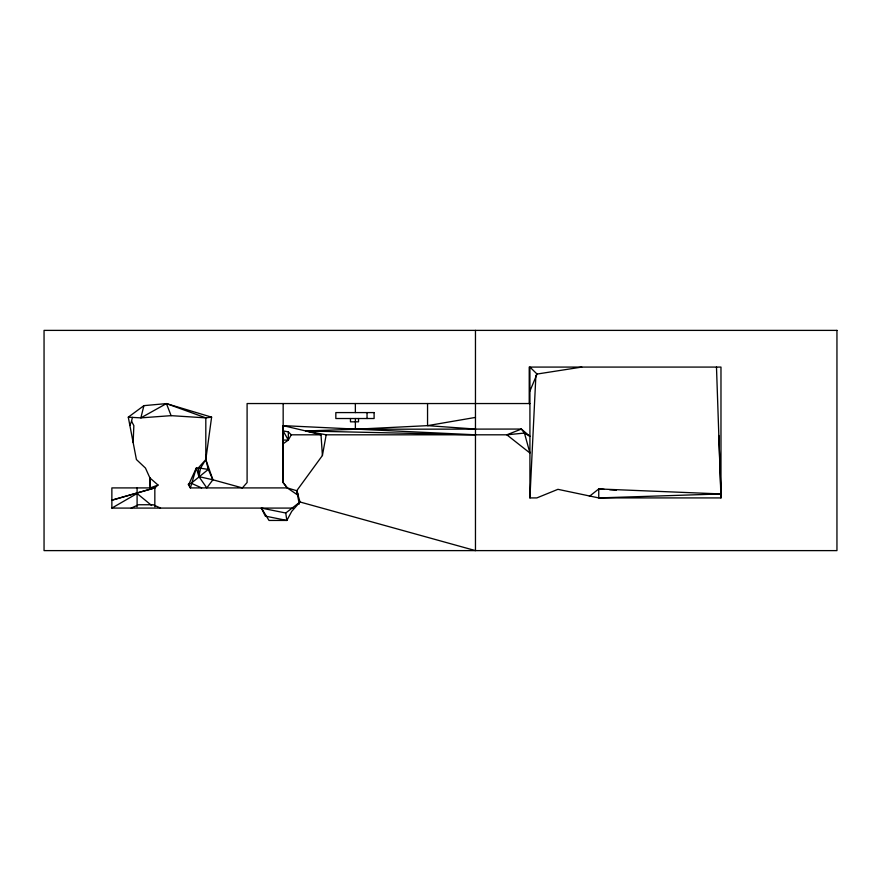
<?xml version="1.0" encoding="UTF-8"?>
<svg xmlns="http://www.w3.org/2000/svg" width="881" height="881" viewBox="0 0 881 881"><rect width="100%" height="100%" fill="white"/><g stroke="black" fill="none" stroke-linecap="round" stroke-linejoin="round"><path stroke-width="1.32" d="M297.701 495.034L287.272 487.909L283.065 482.546L283.164 425.644L475.465 434.807L305.784 430.974L283.164 425.644M133.141 442.493L133.857 425.633L131.566 421.25L132.348 417.385M529.217 403.542L529.217 367.08L720.977 367.08L720.977 497.919L598.75 497.919L557.926 489.329L536.826 497.919L529.922 497.919L535.901 375.251M149.913 477.943L158.029 485.035L150.244 487.909L149.913 477.943L145.464 468.075L136.412 459.53L128.285 417.165L143.911 405.645L166.432 403.597L211.605 417.165L205.813 459.53L208.279 469.408L212.883 479.782L242.374 487.909L247.098 482.546L247.098 403.542L529.922 403.542M322.413 455.521L326.179 434.807L506.828 434.807L524.448 433.067L529.922 436.326L521.365 429.058L355.362 429.245L305.784 430.974L321.014 434.807L322.413 455.521L296.732 490.728L299.265 504.086M128.285 417.165L140.861 417.869L166.432 403.597L205.813 417.869L205.813 459.53L212.883 479.782L206.804 487.909L198.941 476.632L196.298 468.075L188.765 484.396L190.384 487.909L188.204 484.286L191.243 483.251L208.279 469.408L198.335 467.91L196.298 468.075L190.384 487.909L287.272 487.909L296.732 490.728L298.241 494.483M198.941 476.632L200.538 468.108L205.813 459.53L198.335 467.91L198.941 476.632L212.883 479.782M143.911 405.645L140.861 417.869L171.112 415.656L205.813 417.869L211.605 417.165M129.87 425.457L131.566 421.25M529.922 391.065L537.036 374.051L581.79 367.08M283.065 443.826L288.34 440.082L291.259 434.807L321.014 434.807M154.836 506.74L154.836 487.909L111.865 500.188L154.836 487.909L158.029 485.035M589.378 496.355L598.75 488.955L720.977 493.944L718.841 435.489M296.732 490.728L300.025 501.994L291.721 511.365L286.854 520.44L265.302 516.112L261.404 508.084L285.741 513.006L300.025 501.994L475.465 550.614L475.465 330.386M154.836 487.909L111.865 487.909L111.865 508.084L137.095 493.503L151.697 505.518M131.203 508.084L138.526 504.747L153.184 504.747L160.507 508.084M475.465 417.418L427.549 425.644L355.362 429.245L355.395 418.519M720.977 493.944L598.75 497.919L598.75 488.955L604.19 489.351M283.098 440.082L288.34 440.082L288.34 431.888L283.109 430.886L288.34 440.082M111.865 508.084L293.175 508.084M475.465 429.058L427.549 425.644L427.549 403.542M609.619 489.748L616.403 490.254M305.784 430.974L326.179 434.807M191.243 483.251L201.639 487.909M537.036 374.051L529.922 367.08L529.922 497.919M288.34 431.888L291.259 434.807M287.272 487.909L283.164 482.546L283.164 403.542M261.404 508.084L269.002 520.44L286.854 520.44L285.741 513.006M166.432 403.597L171.112 415.656M149.88 477.865L150.244 487.909M716.484 367.08L720.977 497.919M367.036 412.583L367.036 418.519M358.523 418.519L358.523 421.823L350.473 421.823L350.473 418.519M355.362 403.542L355.362 412.583M137.095 487.909L137.095 506.762M521.365 429.058L506.828 434.807L529.922 453.01L524.448 433.067L521.365 429.058M836.95 330.386L44.05 330.386L44.05 550.614L836.95 550.614L836.95 330.386M374.106 412.583L335.837 412.583L335.837 418.519L374.106 418.519L374.106 412.583"/></g></svg>
